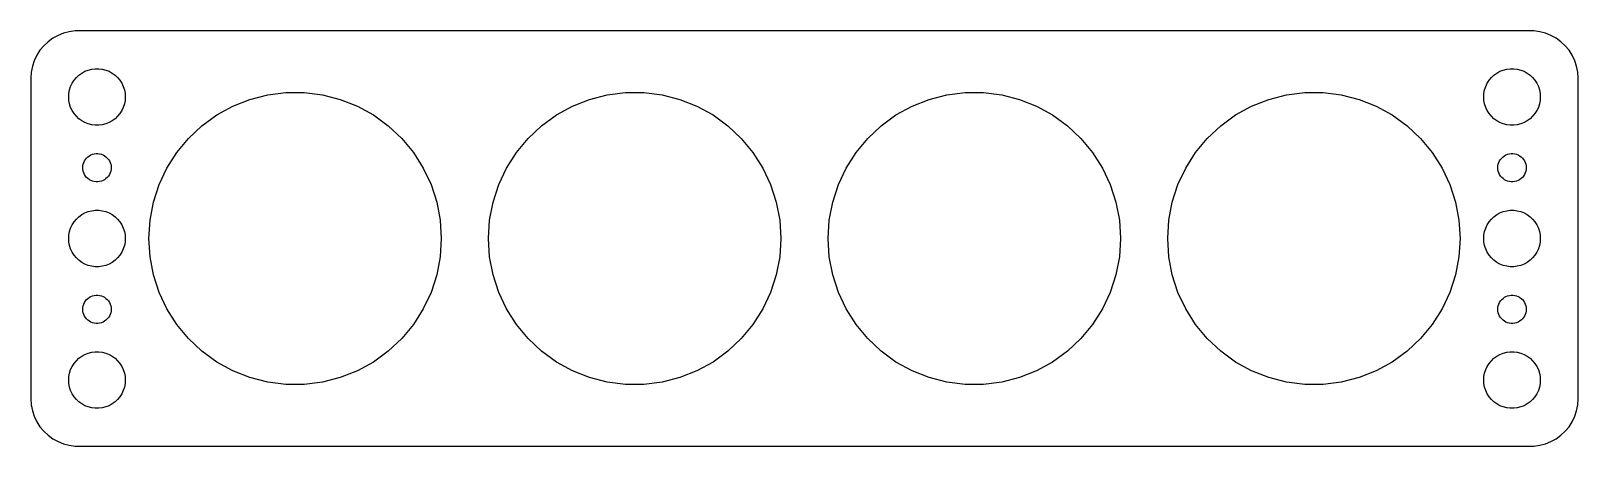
# Model space of a CAD drawing. Header units: metres. Extents: x -82 to 82, y -22 to 22.
import ezdxf

# ---------------------------------------------------------------- set-up
doc = ezdxf.new("R2010")
doc.units = ezdxf.units.M

msp = doc.modelspace()

# ---------------------------------------------------------------- linework, layer by layer
for p, q in [((-79.1289, 21.5241), (-79.6791, 21.2216)), ((-78.5451, 21.7553), (-79.1289, 21.5241)), ((-77.9369, 21.9114), (-78.5451, 21.7553)), ((-77.3139, 21.9901), (-77.9369, 21.9114)), ((77.3139, 21.9901), (-77.3139, 21.9901)), ((77.9369, 21.9114), (77.3139, 21.9901)), ((78.5451, 21.7553), (77.9369, 21.9114)), ((79.1289, 21.5241), (78.5451, 21.7553)), ((79.6791, 21.2216), (79.1289, 21.5241)), ((-81.0451, 19.9389), (-81.3815, 19.4088)), ((-80.6448, 20.4227), (-81.0451, 19.9389)), ((-80.1871, 20.8526), (-80.6448, 20.4227)), ((-79.6791, 21.2216), (-80.1871, 20.8526)), ((80.1871, 20.8526), (79.6791, 21.2216)), ((80.6448, 20.4227), (80.1871, 20.8526)), ((81.0451, 19.9389), (80.6448, 20.4227)), ((81.3815, 19.4088), (81.0451, 19.9389)), ((-81.8429, 18.2434), (-81.9606, 17.6267)), ((-81.6489, 18.8406), (-81.8429, 18.2434)), ((-81.3815, 19.4088), (-81.6489, 18.8406)), ((81.6489, 18.8406), (81.3815, 19.4088)), ((81.8429, 18.2434), (81.6489, 18.8406)), ((81.9606, 17.6267), (81.8429, 18.2434)), ((-81.9606, 17.6267), (-82, 17)), ((-82, 17), (-82, -17)), ((-77.7893, 16.1044), (-77.6289, 16.4453)), ((-77.6289, 16.4453), (-77.427, 16.7634)), ((-77.427, 16.7634), (-77.1869, 17.0536)), ((-77.1869, 17.0536), (-76.9123, 17.3115)), ((-76.9123, 17.3115), (-76.6075, 17.533)), ((-76.6075, 17.533), (-76.2773, 17.7145)), ((-76.2773, 17.7145), (-75.927, 17.8532)), ((-75.927, 17.8532), (-75.5621, 17.9469)), ((-75.5621, 17.9469), (-75.1884, 17.9941)), ((-75.1884, 17.9941), (-74.8116, 17.9941)), ((-74.8116, 17.9941), (-74.4379, 17.9469)), ((-74.4379, 17.9469), (-74.073, 17.8532)), ((-74.073, 17.8532), (-73.7227, 17.7145)), ((-73.7227, 17.7145), (-73.3925, 17.533)), ((-73.3925, 17.533), (-73.0877, 17.3115)), ((-73.0877, 17.3115), (-72.8131, 17.0536)), ((-72.8131, 17.0536), (-72.573, 16.7634)), ((-72.573, 16.7634), (-72.3711, 16.4453)), ((-72.3711, 16.4453), (-72.2107, 16.1044)), ((72.2107, 16.1044), (72.3711, 16.4453)), ((72.3711, 16.4453), (72.573, 16.7634)), ((72.573, 16.7634), (72.8131, 17.0536)), ((72.8131, 17.0536), (73.0877, 17.3115)), ((73.0877, 17.3115), (73.3925, 17.533)), ((73.3925, 17.533), (73.7227, 17.7145)), ((73.7227, 17.7145), (74.073, 17.8532)), ((74.073, 17.8532), (74.4379, 17.9469)), ((74.4379, 17.9469), (74.8116, 17.9941)), ((74.8116, 17.9941), (75.1884, 17.9941)), ((75.1884, 17.9941), (75.5621, 17.9469)), ((75.5621, 17.9469), (75.927, 17.8532)), ((75.927, 17.8532), (76.2773, 17.7145)), ((76.2773, 17.7145), (76.6075, 17.533)), ((76.6075, 17.533), (76.9123, 17.3115)), ((76.9123, 17.3115), (77.1869, 17.0536)), ((77.1869, 17.0536), (77.427, 16.7634)), ((77.427, 16.7634), (77.6289, 16.4453)), ((77.6289, 16.4453), (77.7893, 16.1044)), ((82, 17), (81.9606, 17.6267)), ((82, -17), (82, 17)), ((-78, 15), (-77.9763, 15.376)), ((-77.9763, 14.624), (-78, 15)), ((-77.9763, 15.376), (-77.9057, 15.7461)), ((-77.9057, 15.7461), (-77.7893, 16.1044)), ((-72.2107, 16.1044), (-72.0943, 15.7461)), ((-72.0943, 15.7461), (-72.0237, 15.376)), ((-72.0237, 15.376), (-72, 15)), ((-72, 15), (-72.0237, 14.624)), ((-58.7898, 14.7414), (-56.9044, 15.2254)), ((-56.9044, 15.2254), (-54.9733, 15.4694)), ((-54.9733, 15.4694), (-53.0267, 15.4694)), ((-53.0267, 15.4694), (-51.0956, 15.2254)), ((-51.0956, 15.2254), (-49.2102, 14.7414)), ((-22.7897, 14.7414), (-20.9044, 15.2254)), ((-20.9044, 15.2254), (-18.9733, 15.4694)), ((-18.9733, 15.4694), (-17.0267, 15.4694)), ((-17.0267, 15.4694), (-15.0956, 15.2254)), ((-15.0956, 15.2254), (-13.2102, 14.7414)), ((13.2102, 14.7414), (15.0956, 15.2254)), ((15.0956, 15.2254), (17.0267, 15.4694)), ((17.0267, 15.4694), (18.9733, 15.4694)), ((18.9733, 15.4694), (20.9044, 15.2254)), ((20.9044, 15.2254), (22.7897, 14.7414)), ((49.2102, 14.7414), (51.0956, 15.2254)), ((51.0956, 15.2254), (53.0267, 15.4694)), ((53.0267, 15.4694), (54.9733, 15.4694)), ((54.9733, 15.4694), (56.9044, 15.2254)), ((56.9044, 15.2254), (58.7898, 14.7414)), ((72, 15), (72.0237, 15.376)), ((72.0237, 14.624), (72, 15)), ((72.0237, 15.376), (72.0943, 15.7461)), ((72.0943, 15.7461), (72.2107, 16.1044)), ((77.7893, 16.1044), (77.9057, 15.7461)), ((77.9057, 15.7461), (77.9763, 15.376)), ((77.9763, 15.376), (78, 15)), ((78, 15), (77.9763, 14.624)), ((-77.9057, 14.2539), (-77.9763, 14.624)), ((-77.7893, 13.8956), (-77.9057, 14.2539)), ((-77.6289, 13.5547), (-77.7893, 13.8956)), ((-77.427, 13.2366), (-77.6289, 13.5547)), ((-77.1869, 12.9464), (-77.427, 13.2366)), ((-72.573, 13.2366), (-72.8131, 12.9464)), ((-72.3711, 13.5547), (-72.573, 13.2366)), ((-72.2107, 13.8956), (-72.3711, 13.5547)), ((-72.0943, 14.2539), (-72.2107, 13.8956)), ((-72.0237, 14.624), (-72.0943, 14.2539)), ((-62.3053, 13.0871), (-60.5996, 14.0248)), ((-60.5996, 14.0248), (-58.7898, 14.7414)), ((-49.2102, 14.7414), (-47.4004, 14.0248)), ((-47.4004, 14.0248), (-45.6947, 13.0871)), ((-26.3053, 13.0871), (-24.5996, 14.0248)), ((-24.5996, 14.0248), (-22.7897, 14.7414)), ((-13.2102, 14.7414), (-11.4004, 14.0248)), ((-11.4004, 14.0248), (-9.69467, 13.0871)), ((9.69467, 13.0871), (11.4004, 14.0248)), ((11.4004, 14.0248), (13.2102, 14.7414)), ((22.7897, 14.7414), (24.5996, 14.0248)), ((24.5996, 14.0248), (26.3053, 13.0871)), ((45.6947, 13.0871), (47.4004, 14.0248)), ((47.4004, 14.0248), (49.2102, 14.7414)), ((58.7898, 14.7414), (60.5996, 14.0248)), ((60.5996, 14.0248), (62.3053, 13.0871)), ((72.0943, 14.2539), (72.0237, 14.624)), ((72.2107, 13.8956), (72.0943, 14.2539)), ((72.3711, 13.5547), (72.2107, 13.8956)), ((72.573, 13.2366), (72.3711, 13.5547)), ((72.8131, 12.9464), (72.573, 13.2366)), ((77.427, 13.2366), (77.1869, 12.9464)), ((77.6289, 13.5547), (77.427, 13.2366)), ((77.7893, 13.8956), (77.6289, 13.5547)), ((77.9057, 14.2539), (77.7893, 13.8956)), ((77.9763, 14.624), (77.9057, 14.2539)), ((-76.9123, 12.6884), (-77.1869, 12.9464)), ((-76.6075, 12.467), (-76.9123, 12.6884)), ((-76.2773, 12.2855), (-76.6075, 12.467)), ((-75.927, 12.1468), (-76.2773, 12.2855)), ((-75.5621, 12.0531), (-75.927, 12.1468)), ((-75.1884, 12.0059), (-75.5621, 12.0531)), ((-74.8116, 12.0059), (-75.1884, 12.0059)), ((-74.4379, 12.0531), (-74.8116, 12.0059)), ((-74.073, 12.1468), (-74.4379, 12.0531)), ((-73.7227, 12.2855), (-74.073, 12.1468)), ((-73.3925, 12.467), (-73.7227, 12.2855)), ((-73.0877, 12.6884), (-73.3925, 12.467)), ((-72.8131, 12.9464), (-73.0877, 12.6884)), ((-65.299, 10.6105), (-63.8801, 11.9429)), ((-63.8801, 11.9429), (-62.3053, 13.0871)), ((-45.6947, 13.0871), (-44.1199, 11.9429)), ((-44.1199, 11.9429), (-42.701, 10.6105)), ((-29.299, 10.6105), (-27.8801, 11.9429)), ((-27.8801, 11.9429), (-26.3053, 13.0871)), ((-9.69467, 13.0871), (-8.11992, 11.9429)), ((-8.11992, 11.9429), (-6.70097, 10.6105)), ((6.70097, 10.6105), (8.11992, 11.9429)), ((8.11992, 11.9429), (9.69467, 13.0871)), ((26.3053, 13.0871), (27.8801, 11.9429)), ((27.8801, 11.9429), (29.299, 10.6105)), ((42.701, 10.6105), (44.1199, 11.9429)), ((44.1199, 11.9429), (45.6947, 13.0871)), ((62.3053, 13.0871), (63.8801, 11.9429)), ((63.8801, 11.9429), (65.299, 10.6105)), ((73.0877, 12.6884), (72.8131, 12.9464)), ((73.3925, 12.467), (73.0877, 12.6884)), ((73.7227, 12.2855), (73.3925, 12.467)), ((74.073, 12.1468), (73.7227, 12.2855)), ((74.4379, 12.0531), (74.073, 12.1468)), ((74.8116, 12.0059), (74.4379, 12.0531)), ((75.1884, 12.0059), (74.8116, 12.0059)), ((75.5621, 12.0531), (75.1884, 12.0059)), ((75.927, 12.1468), (75.5621, 12.0531)), ((76.2773, 12.2855), (75.927, 12.1468)), ((76.6075, 12.467), (76.2773, 12.2855)), ((76.9123, 12.6884), (76.6075, 12.467)), ((77.1869, 12.9464), (76.9123, 12.6884)), ((-66.5398, 9.11066), (-65.299, 10.6105)), ((-42.701, 10.6105), (-41.4602, 9.11066)), ((-30.5397, 9.11066), (-29.299, 10.6105)), ((-6.70097, 10.6105), (-5.46024, 9.11066)), ((5.46024, 9.11066), (6.70097, 10.6105)), ((29.299, 10.6105), (30.5397, 9.11066)), ((41.4602, 9.11066), (42.701, 10.6105)), ((65.299, 10.6105), (66.5398, 9.11066)), ((-76.3947, 8.05219), (-76.3145, 8.22263)), ((-76.3145, 8.22263), (-76.2135, 8.38167)), ((-76.2135, 8.38167), (-76.0934, 8.52681)), ((-76.0934, 8.52681), (-75.9561, 8.65576)), ((-75.9561, 8.65576), (-75.8037, 8.76648)), ((-75.8037, 8.76648), (-75.6387, 8.85724)), ((-75.6387, 8.85724), (-75.4635, 8.92657)), ((-75.4635, 8.92657), (-75.2811, 8.97342)), ((-75.2811, 8.97342), (-75.0942, 8.99704)), ((-75.0942, 8.99704), (-74.9058, 8.99704)), ((-74.9058, 8.99704), (-74.7189, 8.97342)), ((-74.7189, 8.97342), (-74.5365, 8.92657)), ((-74.5365, 8.92657), (-74.3613, 8.85724)), ((-74.3613, 8.85724), (-74.1963, 8.76648)), ((-74.1963, 8.76648), (-74.0439, 8.65576)), ((-74.0439, 8.65576), (-73.9065, 8.52681)), ((-73.9065, 8.52681), (-73.7865, 8.38167)), ((-73.7865, 8.38167), (-73.6855, 8.22263)), ((-73.6855, 8.22263), (-73.6053, 8.05219)), ((-67.5827, 7.46718), (-66.5398, 9.11066)), ((-41.4602, 9.11066), (-40.4172, 7.46718)), ((-31.5827, 7.46718), (-30.5397, 9.11066)), ((-5.46024, 9.11066), (-4.41724, 7.46718)), ((4.41724, 7.46718), (5.46024, 9.11066)), ((30.5397, 9.11066), (31.5827, 7.46718)), ((40.4172, 7.46718), (41.4602, 9.11066)), ((66.5398, 9.11066), (67.5827, 7.46718)), ((73.6053, 8.05219), (73.6855, 8.22263)), ((73.6855, 8.22263), (73.7865, 8.38167)), ((73.7865, 8.38167), (73.9065, 8.52681)), ((73.9065, 8.52681), (74.0439, 8.65576)), ((74.0439, 8.65576), (74.1963, 8.76648)), ((74.1963, 8.76648), (74.3613, 8.85724)), ((74.3613, 8.85724), (74.5365, 8.92657)), ((74.5365, 8.92657), (74.7189, 8.97342)), ((74.7189, 8.97342), (74.9058, 8.99704)), ((74.9058, 8.99704), (75.0942, 8.99704)), ((75.0942, 8.99704), (75.2811, 8.97342)), ((75.2811, 8.97342), (75.4635, 8.92657)), ((75.4635, 8.92657), (75.6387, 8.85724)), ((75.6387, 8.85724), (75.8037, 8.76648)), ((75.8037, 8.76648), (75.9561, 8.65576)), ((75.9561, 8.65576), (76.0934, 8.52681)), ((76.0934, 8.52681), (76.2135, 8.38167)), ((76.2135, 8.38167), (76.3145, 8.22263)), ((76.3145, 8.22263), (76.3947, 8.05219)), ((-76.5, 7.5), (-76.4882, 7.68799)), ((-76.4882, 7.312), (-76.5, 7.5)), ((-76.4882, 7.68799), (-76.4529, 7.87303)), ((-76.4529, 7.12695), (-76.4882, 7.312)), ((-76.4529, 7.87303), (-76.3947, 8.05219)), ((-76.3947, 6.9478), (-76.4529, 7.12695)), ((-76.3145, 6.77736), (-76.3947, 6.9478)), ((-76.2135, 6.61832), (-76.3145, 6.77736)), ((-76.0934, 6.47318), (-76.2135, 6.61832)), ((-73.7865, 6.61832), (-73.9065, 6.47318)), ((-73.6855, 6.77736), (-73.7865, 6.61832)), ((-73.6053, 6.9478), (-73.6855, 6.77736)), ((-73.6053, 8.05219), (-73.5471, 7.87303)), ((-73.5471, 7.12695), (-73.6053, 6.9478)), ((-73.5471, 7.87303), (-73.5118, 7.68799)), ((-73.5118, 7.312), (-73.5471, 7.12695)), ((-73.5118, 7.68799), (-73.5, 7.5)), ((-73.5, 7.5), (-73.5118, 7.312)), ((-68.4115, 5.70592), (-67.5827, 7.46718)), ((-40.4172, 7.46718), (-39.5885, 5.70592)), ((-32.4115, 5.70592), (-31.5827, 7.46718)), ((-4.41724, 7.46718), (-3.58846, 5.70592)), ((3.58846, 5.70592), (4.41724, 7.46718)), ((31.5827, 7.46718), (32.4115, 5.70592)), ((39.5885, 5.70592), (40.4172, 7.46718)), ((67.5827, 7.46718), (68.4115, 5.70592)), ((73.5, 7.5), (73.5118, 7.68799)), ((73.5118, 7.312), (73.5, 7.5)), ((73.5118, 7.68799), (73.5471, 7.87303)), ((73.5471, 7.12695), (73.5118, 7.312)), ((73.5471, 7.87303), (73.6053, 8.05219)), ((73.6053, 6.9478), (73.5471, 7.12695)), ((73.6855, 6.77736), (73.6053, 6.9478)), ((73.7865, 6.61832), (73.6855, 6.77736)), ((73.9065, 6.47318), (73.7865, 6.61832)), ((76.2135, 6.61832), (76.0934, 6.47318)), ((76.3145, 6.77736), (76.2135, 6.61832)), ((76.3947, 6.9478), (76.3145, 6.77736)), ((76.3947, 8.05219), (76.4529, 7.87303)), ((76.4529, 7.12695), (76.3947, 6.9478)), ((76.4529, 7.87303), (76.4882, 7.68799)), ((76.4882, 7.312), (76.4529, 7.12695)), ((76.4882, 7.68799), (76.5, 7.5)), ((76.5, 7.5), (76.4882, 7.312)), ((-75.9561, 6.34422), (-76.0934, 6.47318)), ((-75.8037, 6.23351), (-75.9561, 6.34422)), ((-75.6387, 6.14275), (-75.8037, 6.23351)), ((-75.4635, 6.07341), (-75.6387, 6.14275)), ((-75.2811, 6.02657), (-75.4635, 6.07341)), ((-75.0942, 6.00294), (-75.2811, 6.02657)), ((-74.9058, 6.00294), (-75.0942, 6.00294)), ((-74.7189, 6.02657), (-74.9058, 6.00294)), ((-74.5365, 6.07341), (-74.7189, 6.02657)), ((-74.3613, 6.14275), (-74.5365, 6.07341)), ((-74.1963, 6.23351), (-74.3613, 6.14275)), ((-74.0439, 6.34422), (-74.1963, 6.23351)), ((-73.9065, 6.47318), (-74.0439, 6.34422)), ((-69.013, 3.85469), (-68.4115, 5.70592)), ((-39.5885, 5.70592), (-38.987, 3.85469)), ((-33.013, 3.85469), (-32.4115, 5.70592)), ((-3.58846, 5.70592), (-2.98695, 3.85469)), ((2.98695, 3.85469), (3.58846, 5.70592)), ((32.4115, 5.70592), (33.013, 3.85469)), ((38.987, 3.85469), (39.5885, 5.70592)), ((68.4115, 5.70592), (69.013, 3.85469)), ((74.0439, 6.34422), (73.9065, 6.47318)), ((74.1963, 6.23351), (74.0439, 6.34422)), ((74.3613, 6.14275), (74.1963, 6.23351)), ((74.5365, 6.07341), (74.3613, 6.14275)), ((74.7189, 6.02657), (74.5365, 6.07341)), ((74.9058, 6.00294), (74.7189, 6.02657)), ((75.0942, 6.00294), (74.9058, 6.00294)), ((75.2811, 6.02657), (75.0942, 6.00294)), ((75.4635, 6.07341), (75.2811, 6.02657)), ((75.6387, 6.14275), (75.4635, 6.07341)), ((75.8037, 6.23351), (75.6387, 6.14275)), ((75.9561, 6.34422), (75.8037, 6.23351)), ((76.0934, 6.47318), (75.9561, 6.34422)), ((-69.3778, 1.94266), (-69.013, 3.85469)), ((-38.987, 3.85469), (-38.6222, 1.94266)), ((-33.3778, 1.94266), (-33.013, 3.85469)), ((-2.98695, 3.85469), (-2.62221, 1.94266)), ((2.62221, 1.94266), (2.98695, 3.85469)), ((33.013, 3.85469), (33.3778, 1.94266)), ((38.6222, 1.94266), (38.987, 3.85469)), ((69.013, 3.85469), (69.3778, 1.94266)), ((-77.6289, 1.44525), (-77.427, 1.76335)), ((-77.427, 1.76335), (-77.1869, 2.05363)), ((-77.1869, 2.05363), (-76.9123, 2.31154)), ((-76.9123, 2.31154), (-76.6075, 2.53297)), ((-76.6075, 2.53297), (-76.2773, 2.71448)), ((-76.2773, 2.71448), (-75.927, 2.85316)), ((-75.927, 2.85316), (-75.5621, 2.94685)), ((-75.5621, 2.94685), (-75.1884, 2.99408)), ((-75.1884, 2.99408), (-74.8116, 2.99408)), ((-74.8116, 2.99408), (-74.4379, 2.94685)), ((-74.4379, 2.94685), (-74.073, 2.85316)), ((-74.073, 2.85316), (-73.7227, 2.71448)), ((-73.7227, 2.71448), (-73.3925, 2.53297)), ((-73.3925, 2.53297), (-73.0877, 2.31154)), ((-73.0877, 2.31154), (-72.8131, 2.05363)), ((-72.8131, 2.05363), (-72.573, 1.76335)), ((-72.573, 1.76335), (-72.3711, 1.44525)), ((-69.5, 0), (-69.3778, 1.94266)), ((-38.6222, 1.94266), (-38.5, 0)), ((-33.5, 0), (-33.3778, 1.94266)), ((-2.62221, 1.94266), (-2.5, 0)), ((2.5, 0), (2.62221, 1.94266)), ((33.3778, 1.94266), (33.5, 0)), ((38.5, 0), (38.6222, 1.94266)), ((69.3778, 1.94266), (69.5, 0)), ((72.3711, 1.44525), (72.573, 1.76335)), ((72.573, 1.76335), (72.8131, 2.05363)), ((72.8131, 2.05363), (73.0877, 2.31154)), ((73.0877, 2.31154), (73.3925, 2.53297)), ((73.3925, 2.53297), (73.7227, 2.71448)), ((73.7227, 2.71448), (74.073, 2.85316)), ((74.073, 2.85316), (74.4379, 2.94685)), ((74.4379, 2.94685), (74.8116, 2.99408)), ((74.8116, 2.99408), (75.1884, 2.99408)), ((75.1884, 2.99408), (75.5621, 2.94685)), ((75.5621, 2.94685), (75.927, 2.85316)), ((75.927, 2.85316), (76.2773, 2.71448)), ((76.2773, 2.71448), (76.6075, 2.53297)), ((76.6075, 2.53297), (76.9123, 2.31154)), ((76.9123, 2.31154), (77.1869, 2.05363)), ((77.1869, 2.05363), (77.427, 1.76335)), ((77.427, 1.76335), (77.6289, 1.44525)), ((-78, 0), (-77.9763, 0.37599)), ((-77.9763, -0.37599), (-78, 0)), ((-77.9763, 0.37599), (-77.9057, 0.74606)), ((-77.9057, 0.74606), (-77.7893, 1.10437)), ((-77.7893, 1.10437), (-77.6289, 1.44525)), ((-72.3711, 1.44525), (-72.2107, 1.10437)), ((-72.2107, 1.10437), (-72.0943, 0.74606)), ((-72.0943, 0.74606), (-72.0237, 0.37599)), ((-72.0237, 0.37599), (-72, 0)), ((-72, 0), (-72.0237, -0.37599)), ((-69.3778, -1.94266), (-69.5, 0)), ((-38.5, 0), (-38.6222, -1.94266)), ((-33.3778, -1.94266), (-33.5, 0)), ((-2.5, 0), (-2.62221, -1.94266)), ((2.62221, -1.94266), (2.5, 0)), ((33.5, 0), (33.3778, -1.94266)), ((38.6222, -1.94266), (38.5, 0)), ((69.5, 0), (69.3778, -1.94266)), ((72, 0), (72.0237, 0.37599)), ((72.0237, -0.37599), (72, 0)), ((72.0237, 0.37599), (72.0943, 0.74606)), ((72.0943, 0.74606), (72.2107, 1.10437)), ((72.2107, 1.10437), (72.3711, 1.44525)), ((77.6289, 1.44525), (77.7893, 1.10437)), ((77.7893, 1.10437), (77.9057, 0.74606)), ((77.9057, 0.74606), (77.9763, 0.37599)), ((77.9763, 0.37599), (78, 0)), ((78, 0), (77.9763, -0.37599)), ((-77.9057, -0.74606), (-77.9763, -0.37599)), ((-77.7893, -1.10437), (-77.9057, -0.74606)), ((-77.6289, -1.44525), (-77.7893, -1.10437)), ((-77.427, -1.76335), (-77.6289, -1.44525)), ((-72.3711, -1.44525), (-72.573, -1.76335)), ((-72.2107, -1.10437), (-72.3711, -1.44525)), ((-72.0943, -0.74606), (-72.2107, -1.10437)), ((-72.0237, -0.37599), (-72.0943, -0.74606)), ((72.0943, -0.74606), (72.0237, -0.37599)), ((72.2107, -1.10437), (72.0943, -0.74606)), ((72.3711, -1.44525), (72.2107, -1.10437)), ((72.573, -1.76335), (72.3711, -1.44525)), ((77.6289, -1.44525), (77.427, -1.76335)), ((77.7893, -1.10437), (77.6289, -1.44525)), ((77.9057, -0.74606), (77.7893, -1.10437)), ((77.9763, -0.37599), (77.9057, -0.74606)), ((-77.1869, -2.05363), (-77.427, -1.76335)), ((-76.9123, -2.31154), (-77.1869, -2.05363)), ((-76.6075, -2.53297), (-76.9123, -2.31154)), ((-76.2773, -2.71448), (-76.6075, -2.53297)), ((-75.927, -2.85316), (-76.2773, -2.71448)), ((-75.5621, -2.94685), (-75.927, -2.85316)), ((-75.1884, -2.99408), (-75.5621, -2.94685)), ((-74.8116, -2.99408), (-75.1884, -2.99408)), ((-74.4379, -2.94685), (-74.8116, -2.99408)), ((-74.073, -2.85316), (-74.4379, -2.94685)), ((-73.7227, -2.71448), (-74.073, -2.85316)), ((-73.3925, -2.53297), (-73.7227, -2.71448)), ((-73.0877, -2.31154), (-73.3925, -2.53297)), ((-72.8131, -2.05363), (-73.0877, -2.31154)), ((-72.573, -1.76335), (-72.8131, -2.05363)), ((-69.013, -3.85469), (-69.3778, -1.94266)), ((-38.6222, -1.94266), (-38.987, -3.85469)), ((-33.013, -3.85469), (-33.3778, -1.94266)), ((-2.62221, -1.94266), (-2.98695, -3.85469)), ((2.98695, -3.85469), (2.62221, -1.94266)), ((33.3778, -1.94266), (33.013, -3.85469)), ((38.987, -3.85469), (38.6222, -1.94266)), ((69.3778, -1.94266), (69.013, -3.85469)), ((72.8131, -2.05363), (72.573, -1.76335)), ((73.0877, -2.31154), (72.8131, -2.05363)), ((73.3925, -2.53297), (73.0877, -2.31154)), ((73.7227, -2.71448), (73.3925, -2.53297)), ((74.073, -2.85316), (73.7227, -2.71448)), ((74.4379, -2.94685), (74.073, -2.85316)), ((74.8116, -2.99408), (74.4379, -2.94685)), ((75.1884, -2.99408), (74.8116, -2.99408)), ((75.5621, -2.94685), (75.1884, -2.99408)), ((75.927, -2.85316), (75.5621, -2.94685)), ((76.2773, -2.71448), (75.927, -2.85316)), ((76.6075, -2.53297), (76.2773, -2.71448)), ((76.9123, -2.31154), (76.6075, -2.53297)), ((77.1869, -2.05363), (76.9123, -2.31154)), ((77.427, -1.76335), (77.1869, -2.05363)), ((-68.4115, -5.70592), (-69.013, -3.85469)), ((-38.987, -3.85469), (-39.5885, -5.70592)), ((-32.4115, -5.70592), (-33.013, -3.85469)), ((-2.98695, -3.85469), (-3.58846, -5.70592)), ((3.58846, -5.70592), (2.98695, -3.85469)), ((33.013, -3.85469), (32.4115, -5.70592)), ((39.5885, -5.70592), (38.987, -3.85469)), ((69.013, -3.85469), (68.4115, -5.70592)), ((-76.2135, -6.61832), (-76.0934, -6.47318)), ((-76.0934, -6.47318), (-75.9561, -6.34422)), ((-75.9561, -6.34422), (-75.8037, -6.23351)), ((-75.8037, -6.23351), (-75.6387, -6.14275)), ((-75.6387, -6.14275), (-75.4635, -6.07341)), ((-75.4635, -6.07341), (-75.2811, -6.02657)), ((-75.2811, -6.02657), (-75.0942, -6.00294)), ((-75.0942, -6.00294), (-74.9058, -6.00294)), ((-74.9058, -6.00294), (-74.7189, -6.02657)), ((-74.7189, -6.02657), (-74.5365, -6.07341)), ((-74.5365, -6.07341), (-74.3613, -6.14275)), ((-74.3613, -6.14275), (-74.1963, -6.23351)), ((-74.1963, -6.23351), (-74.0439, -6.34422)), ((-74.0439, -6.34422), (-73.9065, -6.47318)), ((-73.9065, -6.47318), (-73.7865, -6.61832)), ((-67.5827, -7.46718), (-68.4115, -5.70592)), ((-39.5885, -5.70592), (-40.4172, -7.46718)), ((-31.5827, -7.46718), (-32.4115, -5.70592)), ((-3.58846, -5.70592), (-4.41724, -7.46718)), ((4.41724, -7.46718), (3.58846, -5.70592)), ((32.4115, -5.70592), (31.5827, -7.46718)), ((40.4172, -7.46718), (39.5885, -5.70592)), ((68.4115, -5.70592), (67.5827, -7.46718)), ((73.7865, -6.61832), (73.9065, -6.47318)), ((73.9065, -6.47318), (74.0439, -6.34422)), ((74.0439, -6.34422), (74.1963, -6.23351)), ((74.1963, -6.23351), (74.3613, -6.14275)), ((74.3613, -6.14275), (74.5365, -6.07341)), ((74.5365, -6.07341), (74.7189, -6.02657)), ((74.7189, -6.02657), (74.9058, -6.00294)), ((74.9058, -6.00294), (75.0942, -6.00294)), ((75.0942, -6.00294), (75.2811, -6.02657)), ((75.2811, -6.02657), (75.4635, -6.07341)), ((75.4635, -6.07341), (75.6387, -6.14275)), ((75.6387, -6.14275), (75.8037, -6.23351)), ((75.8037, -6.23351), (75.9561, -6.34422)), ((75.9561, -6.34422), (76.0934, -6.47318)), ((76.0934, -6.47318), (76.2135, -6.61832)), ((-76.5, -7.5), (-76.4882, -7.312)), ((-76.4882, -7.68799), (-76.5, -7.5)), ((-76.4882, -7.312), (-76.4529, -7.12695)), ((-76.4529, -7.87303), (-76.4882, -7.68799)), ((-76.4529, -7.12695), (-76.3947, -6.9478)), ((-76.3947, -8.05219), (-76.4529, -7.87303)), ((-76.3947, -6.9478), (-76.3145, -6.77736)), ((-76.3145, -8.22263), (-76.3947, -8.05219)), ((-76.3145, -6.77736), (-76.2135, -6.61832)), ((-73.7865, -6.61832), (-73.6855, -6.77736)), ((-73.6855, -6.77736), (-73.6053, -6.9478)), ((-73.6053, -8.05219), (-73.6855, -8.22263)), ((-73.6053, -6.9478), (-73.5471, -7.12695)), ((-73.5471, -7.87303), (-73.6053, -8.05219)), ((-73.5471, -7.12695), (-73.5118, -7.312)), ((-73.5118, -7.68799), (-73.5471, -7.87303)), ((-73.5118, -7.312), (-73.5, -7.5)), ((-73.5, -7.5), (-73.5118, -7.68799)), ((-66.5398, -9.11066), (-67.5827, -7.46718)), ((-40.4172, -7.46718), (-41.4602, -9.11066)), ((-30.5397, -9.11066), (-31.5827, -7.46718)), ((-4.41724, -7.46718), (-5.46024, -9.11066)), ((5.46024, -9.11066), (4.41724, -7.46718)), ((31.5827, -7.46718), (30.5397, -9.11066)), ((41.4602, -9.11066), (40.4172, -7.46718)), ((67.5827, -7.46718), (66.5398, -9.11066)), ((73.5, -7.5), (73.5118, -7.312)), ((73.5118, -7.68799), (73.5, -7.5)), ((73.5118, -7.312), (73.5471, -7.12695)), ((73.5471, -7.87303), (73.5118, -7.68799)), ((73.5471, -7.12695), (73.6053, -6.9478)), ((73.6053, -8.05219), (73.5471, -7.87303)), ((73.6053, -6.9478), (73.6855, -6.77736)), ((73.6855, -8.22263), (73.6053, -8.05219)), ((73.6855, -6.77736), (73.7865, -6.61832)), ((76.2135, -6.61832), (76.3145, -6.77736)), ((76.3145, -6.77736), (76.3947, -6.9478)), ((76.3947, -8.05219), (76.3145, -8.22263)), ((76.3947, -6.9478), (76.4529, -7.12695)), ((76.4529, -7.87303), (76.3947, -8.05219)), ((76.4529, -7.12695), (76.4882, -7.312)), ((76.4882, -7.68799), (76.4529, -7.87303)), ((76.4882, -7.312), (76.5, -7.5)), ((76.5, -7.5), (76.4882, -7.68799)), ((-76.2135, -8.38167), (-76.3145, -8.22263)), ((-76.0934, -8.52681), (-76.2135, -8.38167)), ((-75.9561, -8.65576), (-76.0934, -8.52681)), ((-75.8037, -8.76648), (-75.9561, -8.65576)), ((-75.6387, -8.85724), (-75.8037, -8.76648)), ((-75.4635, -8.92657), (-75.6387, -8.85724)), ((-75.2811, -8.97342), (-75.4635, -8.92657)), ((-75.0942, -8.99704), (-75.2811, -8.97342)), ((-74.9058, -8.99704), (-75.0942, -8.99704)), ((-74.7189, -8.97342), (-74.9058, -8.99704)), ((-74.5365, -8.92657), (-74.7189, -8.97342)), ((-74.3613, -8.85724), (-74.5365, -8.92657)), ((-74.1963, -8.76648), (-74.3613, -8.85724)), ((-74.0439, -8.65576), (-74.1963, -8.76648)), ((-73.9065, -8.52681), (-74.0439, -8.65576)), ((-73.7865, -8.38167), (-73.9065, -8.52681)), ((-73.6855, -8.22263), (-73.7865, -8.38167)), ((-65.299, -10.6105), (-66.5398, -9.11066)), ((-41.4602, -9.11066), (-42.701, -10.6105)), ((-29.299, -10.6105), (-30.5397, -9.11066)), ((-5.46024, -9.11066), (-6.70097, -10.6105)), ((6.70097, -10.6105), (5.46024, -9.11066)), ((30.5397, -9.11066), (29.299, -10.6105)), ((42.701, -10.6105), (41.4602, -9.11066)), ((66.5398, -9.11066), (65.299, -10.6105)), ((73.7865, -8.38167), (73.6855, -8.22263)), ((73.9065, -8.52681), (73.7865, -8.38167)), ((74.0439, -8.65576), (73.9065, -8.52681)), ((74.1963, -8.76648), (74.0439, -8.65576)), ((74.3613, -8.85724), (74.1963, -8.76648)), ((74.5365, -8.92657), (74.3613, -8.85724)), ((74.7189, -8.97342), (74.5365, -8.92657)), ((74.9058, -8.99704), (74.7189, -8.97342)), ((75.0942, -8.99704), (74.9058, -8.99704)), ((75.2811, -8.97342), (75.0942, -8.99704)), ((75.4635, -8.92657), (75.2811, -8.97342)), ((75.6387, -8.85724), (75.4635, -8.92657)), ((75.8037, -8.76648), (75.6387, -8.85724)), ((75.9561, -8.65576), (75.8037, -8.76648)), ((76.0934, -8.52681), (75.9561, -8.65576)), ((76.2135, -8.38167), (76.0934, -8.52681)), ((76.3145, -8.22263), (76.2135, -8.38167)), ((-63.8801, -11.9429), (-65.299, -10.6105)), ((-42.701, -10.6105), (-44.1199, -11.9429)), ((-27.8801, -11.9429), (-29.299, -10.6105)), ((-6.70097, -10.6105), (-8.11992, -11.9429)), ((8.11992, -11.9429), (6.70097, -10.6105)), ((29.299, -10.6105), (27.8801, -11.9429)), ((44.1199, -11.9429), (42.701, -10.6105)), ((65.299, -10.6105), (63.8801, -11.9429)), ((-77.427, -13.2366), (-77.1869, -12.9464)), ((-77.1869, -12.9464), (-76.9123, -12.6884)), ((-76.9123, -12.6884), (-76.6075, -12.467)), ((-76.6075, -12.467), (-76.2773, -12.2855)), ((-76.2773, -12.2855), (-75.927, -12.1468)), ((-75.927, -12.1468), (-75.5621, -12.0531)), ((-75.5621, -12.0531), (-75.1884, -12.0059)), ((-75.1884, -12.0059), (-74.8116, -12.0059)), ((-74.8116, -12.0059), (-74.4379, -12.0531)), ((-74.4379, -12.0531), (-74.073, -12.1468)), ((-74.073, -12.1468), (-73.7227, -12.2855)), ((-73.7227, -12.2855), (-73.3925, -12.467)), ((-73.3925, -12.467), (-73.0877, -12.6884)), ((-73.0877, -12.6884), (-72.8131, -12.9464)), ((-72.8131, -12.9464), (-72.573, -13.2366)), ((-62.3053, -13.0871), (-63.8801, -11.9429)), ((-60.5996, -14.0248), (-62.3053, -13.0871)), ((-45.6947, -13.0871), (-47.4004, -14.0248)), ((-44.1199, -11.9429), (-45.6947, -13.0871)), ((-26.3053, -13.0871), (-27.8801, -11.9429)), ((-24.5996, -14.0248), (-26.3053, -13.0871)), ((-9.69467, -13.0871), (-11.4004, -14.0248)), ((-8.11992, -11.9429), (-9.69467, -13.0871)), ((9.69467, -13.0871), (8.11992, -11.9429)), ((11.4004, -14.0248), (9.69467, -13.0871)), ((26.3053, -13.0871), (24.5996, -14.0248)), ((27.8801, -11.9429), (26.3053, -13.0871)), ((45.6947, -13.0871), (44.1199, -11.9429)), ((47.4004, -14.0248), (45.6947, -13.0871)), ((62.3053, -13.0871), (60.5996, -14.0248)), ((63.8801, -11.9429), (62.3053, -13.0871)), ((72.573, -13.2366), (72.8131, -12.9464)), ((72.8131, -12.9464), (73.0877, -12.6884)), ((73.0877, -12.6884), (73.3925, -12.467)), ((73.3925, -12.467), (73.7227, -12.2855)), ((73.7227, -12.2855), (74.073, -12.1468)), ((74.073, -12.1468), (74.4379, -12.0531)), ((74.4379, -12.0531), (74.8116, -12.0059)), ((74.8116, -12.0059), (75.1884, -12.0059)), ((75.1884, -12.0059), (75.5621, -12.0531)), ((75.5621, -12.0531), (75.927, -12.1468)), ((75.927, -12.1468), (76.2773, -12.2855)), ((76.2773, -12.2855), (76.6075, -12.467)), ((76.6075, -12.467), (76.9123, -12.6884)), ((76.9123, -12.6884), (77.1869, -12.9464)), ((77.1869, -12.9464), (77.427, -13.2366)), ((-78, -15), (-77.9763, -14.624)), ((-77.9763, -14.624), (-77.9057, -14.2539)), ((-77.9057, -14.2539), (-77.7893, -13.8956)), ((-77.7893, -13.8956), (-77.6289, -13.5547)), ((-77.6289, -13.5547), (-77.427, -13.2366)), ((-72.573, -13.2366), (-72.3711, -13.5547)), ((-72.3711, -13.5547), (-72.2107, -13.8956)), ((-72.2107, -13.8956), (-72.0943, -14.2539)), ((-72.0943, -14.2539), (-72.0237, -14.624)), ((-72.0237, -14.624), (-72, -15)), ((-58.7898, -14.7414), (-60.5996, -14.0248)), ((-56.9044, -15.2254), (-58.7898, -14.7414)), ((-49.2102, -14.7414), (-51.0956, -15.2254)), ((-47.4004, -14.0248), (-49.2102, -14.7414)), ((-22.7897, -14.7414), (-24.5996, -14.0248)), ((-20.9044, -15.2254), (-22.7897, -14.7414)), ((-13.2102, -14.7414), (-15.0956, -15.2254)), ((-11.4004, -14.0248), (-13.2102, -14.7414)), ((13.2102, -14.7414), (11.4004, -14.0248)), ((15.0956, -15.2254), (13.2102, -14.7414)), ((22.7897, -14.7414), (20.9044, -15.2254)), ((24.5996, -14.0248), (22.7897, -14.7414)), ((49.2102, -14.7414), (47.4004, -14.0248)), ((51.0956, -15.2254), (49.2102, -14.7414)), ((58.7898, -14.7414), (56.9044, -15.2254)), ((60.5996, -14.0248), (58.7898, -14.7414)), ((72, -15), (72.0237, -14.624)), ((72.0237, -14.624), (72.0943, -14.2539)), ((72.0943, -14.2539), (72.2107, -13.8956)), ((72.2107, -13.8956), (72.3711, -13.5547)), ((72.3711, -13.5547), (72.573, -13.2366)), ((77.427, -13.2366), (77.6289, -13.5547)), ((77.6289, -13.5547), (77.7893, -13.8956)), ((77.7893, -13.8956), (77.9057, -14.2539)), ((77.9057, -14.2539), (77.9763, -14.624)), ((77.9763, -14.624), (78, -15)), ((-77.9763, -15.376), (-78, -15)), ((-77.9057, -15.7461), (-77.9763, -15.376)), ((-77.7893, -16.1044), (-77.9057, -15.7461)), ((-77.6289, -16.4453), (-77.7893, -16.1044)), ((-72.2107, -16.1044), (-72.3711, -16.4453)), ((-72.0943, -15.7461), (-72.2107, -16.1044)), ((-72.0237, -15.376), (-72.0943, -15.7461)), ((-72, -15), (-72.0237, -15.376)), ((-54.9733, -15.4694), (-56.9044, -15.2254)), ((-53.0267, -15.4694), (-54.9733, -15.4694)), ((-51.0956, -15.2254), (-53.0267, -15.4694)), ((-18.9733, -15.4694), (-20.9044, -15.2254)), ((-17.0267, -15.4694), (-18.9733, -15.4694)), ((-15.0956, -15.2254), (-17.0267, -15.4694)), ((17.0267, -15.4694), (15.0956, -15.2254)), ((18.9733, -15.4694), (17.0267, -15.4694)), ((20.9044, -15.2254), (18.9733, -15.4694)), ((53.0267, -15.4694), (51.0956, -15.2254)), ((54.9733, -15.4694), (53.0267, -15.4694)), ((56.9044, -15.2254), (54.9733, -15.4694)), ((72.0237, -15.376), (72, -15)), ((72.0943, -15.7461), (72.0237, -15.376)), ((72.2107, -16.1044), (72.0943, -15.7461)), ((72.3711, -16.4453), (72.2107, -16.1044)), ((77.7893, -16.1044), (77.6289, -16.4453)), ((77.9057, -15.7461), (77.7893, -16.1044)), ((77.9763, -15.376), (77.9057, -15.7461)), ((78, -15), (77.9763, -15.376)), ((-82, -17), (-81.9606, -17.6267)), ((-81.9606, -17.6267), (-81.8429, -18.2434)), ((-77.427, -16.7634), (-77.6289, -16.4453)), ((-77.1869, -17.0536), (-77.427, -16.7634)), ((-76.9123, -17.3115), (-77.1869, -17.0536)), ((-76.6075, -17.533), (-76.9123, -17.3115)), ((-76.2773, -17.7145), (-76.6075, -17.533)), ((-75.927, -17.8532), (-76.2773, -17.7145)), ((-75.5621, -17.9469), (-75.927, -17.8532)), ((-75.1884, -17.9941), (-75.5621, -17.9469)), ((-74.8116, -17.9941), (-75.1884, -17.9941)), ((-74.4379, -17.9469), (-74.8116, -17.9941)), ((-74.073, -17.8532), (-74.4379, -17.9469)), ((-73.7227, -17.7145), (-74.073, -17.8532)), ((-73.3925, -17.533), (-73.7227, -17.7145)), ((-73.0877, -17.3115), (-73.3925, -17.533)), ((-72.8131, -17.0536), (-73.0877, -17.3115)), ((-72.573, -16.7634), (-72.8131, -17.0536)), ((-72.3711, -16.4453), (-72.573, -16.7634)), ((72.573, -16.7634), (72.3711, -16.4453)), ((72.8131, -17.0536), (72.573, -16.7634)), ((73.0877, -17.3115), (72.8131, -17.0536)), ((73.3925, -17.533), (73.0877, -17.3115)), ((73.7227, -17.7145), (73.3925, -17.533)), ((74.073, -17.8532), (73.7227, -17.7145)), ((74.4379, -17.9469), (74.073, -17.8532)), ((74.8116, -17.9941), (74.4379, -17.9469)), ((75.1884, -17.9941), (74.8116, -17.9941)), ((75.5621, -17.9469), (75.1884, -17.9941)), ((75.927, -17.8532), (75.5621, -17.9469)), ((76.2773, -17.7145), (75.927, -17.8532)), ((76.6075, -17.533), (76.2773, -17.7145)), ((76.9123, -17.3115), (76.6075, -17.533)), ((77.1869, -17.0536), (76.9123, -17.3115)), ((77.427, -16.7634), (77.1869, -17.0536)), ((77.6289, -16.4453), (77.427, -16.7634)), ((81.8429, -18.2434), (81.9606, -17.6267)), ((81.9606, -17.6267), (82, -17)), ((-81.8429, -18.2434), (-81.6489, -18.8406)), ((-81.6489, -18.8406), (-81.3815, -19.4088)), ((-81.3815, -19.4088), (-81.0451, -19.9389)), ((81.0451, -19.9389), (81.3815, -19.4088)), ((81.3815, -19.4088), (81.6489, -18.8406)), ((81.6489, -18.8406), (81.8429, -18.2434)), ((-81.0451, -19.9389), (-80.6448, -20.4227)), ((-80.6448, -20.4227), (-80.1871, -20.8526)), ((-80.1871, -20.8526), (-79.6791, -21.2216)), ((-79.6791, -21.2216), (-79.1289, -21.5241)), ((79.1289, -21.5241), (79.6791, -21.2216)), ((79.6791, -21.2216), (80.1871, -20.8526)), ((80.1871, -20.8526), (80.6448, -20.4227)), ((80.6448, -20.4227), (81.0451, -19.9389)), ((-79.1289, -21.5241), (-78.5451, -21.7553)), ((-78.5451, -21.7553), (-77.9369, -21.9114)), ((-77.9369, -21.9114), (-77.3139, -21.9901)), ((-77.3139, -21.9901), (77.3139, -21.9901)), ((77.3139, -21.9901), (77.9369, -21.9114)), ((77.9369, -21.9114), (78.5451, -21.7553)), ((78.5451, -21.7553), (79.1289, -21.5241))]:
    msp.add_line(p, q)

doc.saveas('drawing.dxf')
